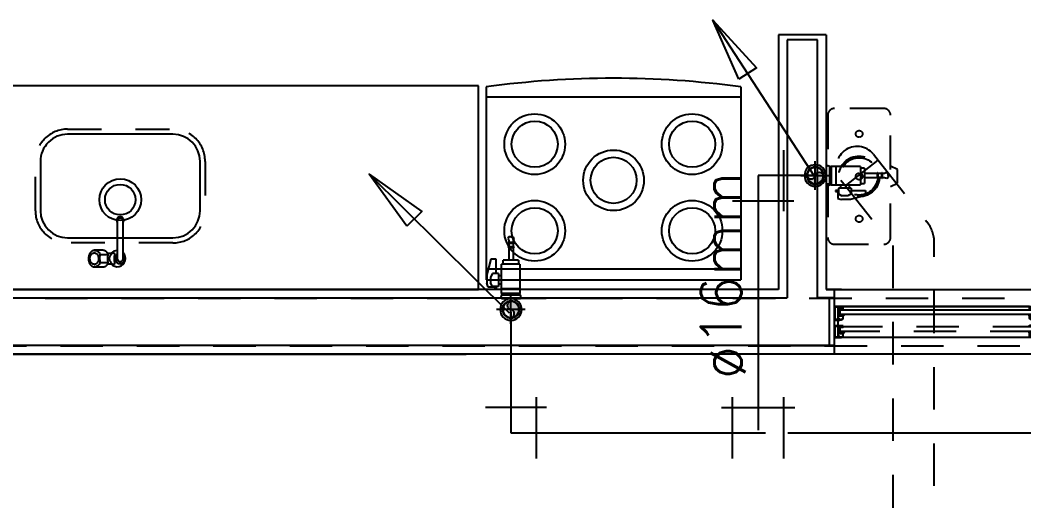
# Model space of a CAD drawing. Header units: millimetres. Extents: x 188.6 to 263.2, y 40.1 to 120.1.
# Drawn here: x 217.963 to 220.919, y 87.462 to 88.878 of the extents above; entities that cross this region are included whole.
import ezdxf

# ---------------------------------------------------------------- set-up
doc = ezdxf.new("R2010")
doc.units = ezdxf.units.MM
for name, pattern in [('_XREF_APTOS 603 E 604$0$HIDDEN2', [0.1875, 0.125, -0.0625]), ('_XREF_APTOS 603 E 604$0$XREF-TIPO$0$HIDDEN', [0.375, 0.25, -0.125]), ('CENTER2', [1.125, 0.75, -0.125, 0.125, -0.125]), ('HIDDEN2', [0.1875, 0.125, -0.0625])]:
    doc.linetypes.add(name, pattern=pattern)
for name, color, linetype in [('_XREF_APTOS 603 E 604$0$A-MC-ALVENARIA', 8, 'Continuous'), ('_XREF_APTOS 603 E 604$0$L-MC-LAYOUT MOLHADO', 8, 'Continuous'), ('_XREF_APTOS 603 E 604$0$R-MC-REBOCO', 8, 'Continuous'), ('_XREF_APTOS 603 E 604$0$XREF-TIPO$0$V-MC-VISTA1', 8, 'Continuous'), ('_XREF_APTOS 603 E 604$0$XREF-TIPO$0$V-MC-VISTA2', 8, 'Continuous'), ('ARQ', 8, 'Continuous'), ('ESTR-VIGAS', 11, 'HIDDEN2'), ('ESTRUTURA', 7, 'Continuous'), ('Exaustao Aquecedor', 212, 'Continuous'), ('EXAUSTÃO-AQUECEDOR', 244, 'HIDDEN2'), ('GAS-COL', 7, 'Continuous'), ('GAS-CONEXOES', 200, 'Continuous'), ('GAS-PONTO', 202, 'Continuous'), ('GAS-TEXTO', 7, 'Continuous'), ('GAS-TUBO-PISO', 6, 'CENTER2'), ('HID-P-AQ', 10, 'Continuous'), ('NORMO-AF', 2, 'Continuous')]:
    doc.layers.add(name, color=color, linetype=linetype)
doc.styles.add('60-75', font='romans.shx', dxfattribs={"height": 0.12})
doc.dimstyles.new('BOLAS75', dxfattribs={"dimtxt": 0.12, "dimasz": 0.075, "dimexe": 0.18, "dimexo": 0.06, "dimgap": 0.08, "dimtad": 0, "dimzin": 4, "dimdsep": 46, "dimtxsty": '60-75', "dimblk": 'ORIGIN', "dimcen": 0.09, "dimse1": 1, "dimse2": 1, "dimclrd": 244, "dimclrt": 7, "dimadec": 0, "dimazin": 0, "dimtfac": 1.8, "dimtix": 1, "dimtmove": 2, "dimatfit": 3, "dimldrblk": 'ORIGIN', "dimfxl": 0.18, "dimtvp": 2, "dimtolj": 1, "dimtzin": 4, "dimarcsym": 0})
doc.dimstyles.new('IND75', dxfattribs={"dimtxt": 0.15, "dimasz": 0.1875, "dimexe": 0.15, "dimexo": 0, "dimgap": 0.1, "dimtad": 1, "dimzin": 10, "dimdsep": 46, "dimtxsty": '60-75', "dimcen": 0, "dimclrd": 256, "dimclre": 1, "dimclrt": 256, "dimadec": 0, "dimazin": 0, "dimtfac": 1, "dimtix": 1, "dimtmove": 2, "dimatfit": 3, "dimfxl": 0.15, "dimtolj": 1, "dimtzin": 6, "dimarcsym": 0})

# ---------------------------------------------------------------- blocks, each defined once
blk = doc.blocks.new('COBERTURA_29-09-2016')
at = {"layer": 'ESTR-VIGAS'}
for points in [[(14.86, 1.68), (9.28, 1.68)], [(9.38, 1.54), (14.86, 1.54)]]:
    blk.add_lwpolyline(points, dxfattribs=at)
blk = doc.blocks.new('_XREF_APTOS 603 E 604$0$A$C2F7920B8')
at = {"layer": 'ARQ'}
for p, q in [((0, 0.5682), (0, 0)), ((0.75, 0.5682), (0.75, 0)), ((0, 0.539), (0.75, 0.539)), ((0, 0.0321), (0.75, 0.0321)), ((0, 0), (0.75, 0))]:
    blk.add_line(p, q, dxfattribs=at)
for centre, radius in [((0.1433, 0.3992), 0.0893), ((0.6067, 0.3992), 0.0893), ((0.1433, 0.3992), 0.0679), ((0.6067, 0.3992), 0.0679), ((0.3756, 0.2929), 0.0893), ((0.3756, 0.2929), 0.0679), ((0.1433, 0.1443), 0.0893), ((0.1433, 0.1443), 0.0679), ((0.6067, 0.1443), 0.0893), ((0.6067, 0.1443), 0.0679)]:
    blk.add_circle(centre, radius, dxfattribs=at)
blk.add_arc((0.375, -2.1881), 2.7816, 82.2521, 97.7479, dxfattribs=at)
blk = doc.blocks.new('_XREF_APTOS 603 E 604$0$CUBA_BL47_SUPERIOR')
for p, q in [((0.155, 0.1123), (-0.155, 0.1123)), ((-0.235, 0.0323), (-0.235, -0.1128)), ((0.235, -0.1128), (0.235, 0.0323)), ((-0.155, -0.1928), (0.155, -0.1928))]:
    blk.add_line(p, q)
at = {"color": 8, "linetype": '_XREF_APTOS 603 E 604$0$HIDDEN2', "ltscale": 0.5}
blk.add_lwpolyline([(-0.25, 0.0323, -0.414214), (-0.155, 0.1273), (0.155, 0.1273, -0.414214), (0.25, 0.0323), (0.25, -0.1128, -0.414214), (0.155, -0.2078), (-0.155, -0.2078, -0.414214), (-0.25, -0.1128)], format="xyb", close=True, dxfattribs=at)
at = {"color": 8}
blk.add_circle((0, 0), 0.0615, dxfattribs=at)
blk.add_circle((0, 0), 0.0449)
for centre, start, end in [((-0.155, 0.0323), 90, 180), ((0.155, 0.0323), 0, 90), ((-0.155, -0.1128), 180, 270), ((0.155, -0.1128), 270, 0)]:
    blk.add_arc(centre, 0.08, start, end)
blk = doc.blocks.new('_XREF_APTOS 603 E 604$0$DECA_1195CR40_SUPERIOR')
for p, q in [((-0.0086, 0.0002), (-0.0086, -0.1099)), ((0.0086, -0.1099), (0.0086, 0.0002)), ((0.0369, 0.016), (0.0246, 0.016)), ((0.0512, 0.0249), (0.051, 0.0249)), ((0.0513, 0.0249), (0.0512, 0.0249)), ((0.0751, 0.0249), (0.0513, 0.0249)), ((0.0766, 0.0174), (0.0761, 0.0174)), ((0.0246, -0.0151), (0.0369, -0.0151)), ((0.0513, -0.0241), (0.0751, -0.0241)), ((0.0761, -0.0166), (0.0766, -0.0166)), ((-0.0102, -0.1112), (-0.0102, -0.1129)), ((-0.0086, -0.1099), (-0.0086, -0.1112)), ((0.0086, -0.1112), (0.0086, -0.1099)), ((0.0102, -0.1129), (0.0102, -0.1112))]:
    blk.add_line(p, q)
at = {"color": 8}
for p, q in [((0.0594, 0.0116), (0.0356, 0.0116)), ((0.0356, -0.0108), (0.0594, -0.0108))]:
    blk.add_line(p, q, dxfattribs=at)
for points in [[(0.0086, 0.0002, 0), (0.0086, 0.0005, 0), (0.0086, 0.0009, 0), (0.0086, 0.0012, 0), (0.0086, 0.0014, 0), (0.0085, 0.0016, 0), (0.0085, 0.0017, 0), (0.0085, 0.0018, 0), (0.0085, 0.0019, 0), (0.0085, 0.0021, 0), (0.0084, 0.0022, 0), (0.0084, 0.0023, 0), (0.0084, 0.0024, 0), (0.0084, 0.0024, 0), (0.0083, 0.0025, 0), (0.0083, 0.0026, 0), (0.0082, 0.0029, 0), (0.0081, 0.0032, 0), (0.008, 0.0035, 0), (0.0079, 0.0038, 0), (0.0076, 0.0045, 0), (0.0073, 0.005, 0), (0.0069, 0.0056, 0), (0.0065, 0.0061, 0), (0.006, 0.0065, 0), (0.0055, 0.007, 0), (0.005, 0.0074, 0), (0.0045, 0.0077, 0), (0.004, 0.008, 0), (0.0034, 0.0083, 0), (0.0028, 0.0085, 0), (0.0022, 0.0087, 0), (0.0016, 0.0088, 0), (0.001, 0.0089, 0), (0.0003, 0.009, 0), (-0.0003, 0.009, 0), (-0.0009, 0.0089, 0), (-0.0016, 0.0088, 0), (-0.0022, 0.0087, 0), (-0.0028, 0.0085, 0), (-0.0034, 0.0083, 0), (-0.0039, 0.008, 0), (-0.0045, 0.0077, 0), (-0.005, 0.0074, 0), (-0.0055, 0.007, 0), (-0.006, 0.0066, 0), (-0.0064, 0.0061, 0), (-0.0068, 0.0056, 0), (-0.0072, 0.0051, 0), (-0.0076, 0.0045, 0), (-0.0076, 0.0043, 0), (-0.0077, 0.0042, 0), (-0.0078, 0.004, 0), (-0.0079, 0.0039, 0), (-0.0079, 0.0037, 0), (-0.008, 0.0035, 0), (-0.0081, 0.0032, 0), (-0.0082, 0.003, 0), (-0.0083, 0.0027, 0), (-0.0084, 0.0024, 0), (-0.0085, 0.002, 0), (-0.0085, 0.0016, 0), (-0.0086, 0.0011, 0), (-0.0086, 0.0007, 0), (-0.0086, 0.0002, 0)], [(0.0246, 0.016, 0), (0.0245, 0.016, 0), (0.0243, 0.016, 0), (0.0242, 0.016, 0), (0.0241, 0.016, 0), (0.024, 0.016, 0), (0.024, 0.016, 0), (0.024, 0.016, 0)], [(0.0352, 0.0117, 0), (0.0352, 0.0117, 0), (0.0353, 0.0117, 0), (0.0354, 0.0116, 0), (0.0356, 0.0116, 0)], [(0.0352, 0.0117, 0), (0.0354, 0.0111, 0), (0.0357, 0.0099, 0), (0.036, 0.0087, 0), (0.0362, 0.0075, 0), (0.0364, 0.0063, 0), (0.0366, 0.005, 0), (0.0367, 0.0037, 0), (0.0368, 0.0025, 0), (0.0368, 0.0012, 0), (0.0368, -0.0001, 0), (0.0368, -0.0013, 0), (0.0367, -0.0026, 0), (0.0366, -0.0039, 0), (0.0364, -0.0051, 0), (0.0363, -0.0064, 0), (0.036, -0.0076, 0), (0.0358, -0.0088, 0), (0.0354, -0.01, 0), (0.0352, -0.0109, 0)], [(0.051, 0.0249, 0), (0.0505, 0.0249, 0), (0.0496, 0.0248, 0), (0.0488, 0.0247, 0), (0.0479, 0.0245, 0), (0.047, 0.0243, 0), (0.0462, 0.024, 0), (0.0454, 0.0236, 0), (0.0445, 0.0232, 0), (0.0437, 0.0228, 0), (0.0429, 0.0223, 0), (0.0422, 0.0218, 0), (0.0414, 0.0212, 0), (0.0407, 0.0205, 0), (0.04, 0.0198, 0), (0.0393, 0.0191, 0), (0.0386, 0.0183, 0), (0.038, 0.0175, 0), (0.0374, 0.0167, 0), (0.0368, 0.0158, 0), (0.0363, 0.0149, 0), (0.0358, 0.0139, 0), (0.0354, 0.013, 0), (0.0353, 0.0128, 0)], [(0.0513, 0.0249, 0), (0.0513, 0.0249, 0)], [(0.0639, 0.0004, 0), (0.0641, 0.003, 0), (0.0645, 0.0056, 0), (0.0652, 0.008, 0), (0.0662, 0.0102, 0), (0.0675, 0.0122, 0), (0.0689, 0.014, 0), (0.0705, 0.0154, 0), (0.0723, 0.0164, 0), (0.0742, 0.0171, 0), (0.0761, 0.0174, 0), (0.0766, 0.0174, 0)], [(0.0766, -0.0166, 0), (0.0746, -0.0164, 0), (0.0727, -0.0158, 0), (0.0709, -0.0148, 0), (0.0693, -0.0135, 0), (0.0678, -0.0118, 0), (0.0665, -0.0099, 0), (0.0655, -0.0077, 0), (0.0647, -0.0053, 0), (0.0642, -0.0028, 0), (0.0639, -0.0002, 0), (0.0639, 0.0004, 0)], [(0.0751, -0.0241, 0), (0.0755, -0.0241, 0), (0.0764, -0.024, 0), (0.0773, -0.0239, 0), (0.0781, -0.0237, 0), (0.079, -0.0235, 0), (0.0799, -0.0233, 0), (0.0807, -0.0229, 0), (0.0815, -0.0226, 0), (0.0823, -0.0221, 0), (0.0831, -0.0217, 0), (0.0839, -0.0211, 0), (0.0847, -0.0206, 0), (0.0854, -0.02, 0), (0.0861, -0.0193, 0), (0.0868, -0.0186, 0), (0.0875, -0.0178, 0), (0.0881, -0.017, 0), (0.0888, -0.0162, 0), (0.0893, -0.0153, 0), (0.0899, -0.0144, 0), (0.0904, -0.0135, 0), (0.0909, -0.0125, 0), (0.0913, -0.0115, 0), (0.0917, -0.0105, 0), (0.0921, -0.0095, 0), (0.0924, -0.0084, 0), (0.0927, -0.0073, 0), (0.093, -0.0062, 0), (0.0932, -0.0051, 0), (0.0934, -0.004, 0), (0.0935, -0.0028, 0), (0.0936, -0.0017, 0), (0.0937, -0.0005, 0), (0.0937, 0.0006, 0), (0.0936, 0.0018, 0), (0.0936, 0.0029, 0), (0.0935, 0.0041, 0), (0.0933, 0.0052, 0), (0.0931, 0.0064, 0), (0.0929, 0.0075, 0), (0.0926, 0.0086, 0), (0.0923, 0.0096, 0), (0.092, 0.0107, 0), (0.0916, 0.0117, 0), (0.0912, 0.0128, 0), (0.0907, 0.0137, 0), (0.0902, 0.0147, 0), (0.0897, 0.0156, 0), (0.0891, 0.0165, 0), (0.0885, 0.0174, 0), (0.0879, 0.0182, 0), (0.0873, 0.019, 0), (0.0866, 0.0197, 0), (0.0859, 0.0204, 0), (0.0851, 0.0211, 0), (0.0844, 0.0217, 0), (0.0836, 0.0222, 0), (0.0828, 0.0227, 0), (0.082, 0.0232, 0), (0.0812, 0.0236, 0), (0.0803, 0.0239, 0), (0.0795, 0.0242, 0), (0.0786, 0.0245, 0), (0.0778, 0.0247, 0), (0.0769, 0.0248, 0), (0.076, 0.0249, 0), (0.0751, 0.0249, 0), (0.0751, 0.0249, 0)], [(0.0751, 0.0249, 0), (0.0751, 0.0249, 0)], [(0.0766, 0.0174, 0), (0.0785, 0.0172, 0), (0.0804, 0.0166, 0), (0.0822, 0.0157, 0), (0.0838, 0.0143, 0), (0.0853, 0.0127, 0), (0.0866, 0.0107, 0), (0.0877, 0.0085, 0), (0.0885, 0.0062, 0), (0.089, 0.0036, 0), (0.0892, 0.001, 0), (0.0891, -0.0016, 0), (0.0887, -0.0041, 0), (0.0881, -0.0066, 0), (0.0871, -0.0088, 0), (0.086, -0.0109, 0), (0.0846, -0.0127, 0), (0.083, -0.0142, 0), (0.0812, -0.0154, 0), (0.0794, -0.0161, 0), (0.0775, -0.0165, 0), (0.0766, -0.0166, 0)], [(0.024, -0.0152, 0), (0.024, -0.0152, 0), (0.024, -0.0151, 0), (0.0241, -0.0151, 0), (0.0243, -0.0151, 0), (0.0245, -0.0151, 0), (0.0246, -0.0151, 0)], [(0.0356, -0.0108, 0), (0.0354, -0.0108, 0), (0.0353, -0.0108, 0), (0.0352, -0.0108, 0), (0.0352, -0.0109, 0)], [(0.0353, -0.0119, 0), (0.0355, -0.0125, 0), (0.036, -0.0134, 0), (0.0365, -0.0144, 0), (0.037, -0.0153, 0), (0.0376, -0.0161, 0), (0.0382, -0.017, 0), (0.0389, -0.0178, 0), (0.0395, -0.0185, 0), (0.0402, -0.0193, 0), (0.041, -0.0199, 0), (0.0417, -0.0205, 0), (0.0425, -0.0211, 0), (0.0432, -0.0216, 0), (0.0441, -0.0221, 0), (0.0449, -0.0226, 0), (0.0457, -0.0229, 0), (0.0466, -0.0233, 0), (0.0474, -0.0235, 0), (0.0483, -0.0237, 0), (0.0491, -0.0239, 0), (0.05, -0.024, 0), (0.0509, -0.0241, 0), (0.0514, -0.0241, 0)], [(0.0514, -0.0241, 0), (0.0513, -0.0241, 0)], [(0.0751, -0.0241, 0), (0.0751, -0.0241, 0)], [(-0.0086, -0.1059, 0), (-0.0094, -0.1075, 0), (-0.0099, -0.1091, 0), (-0.0102, -0.1109, 0), (-0.0102, -0.1112, 0)], [(-0.0102, -0.1129, 0), (-0.01, -0.1147, 0), (-0.0096, -0.1164, 0), (-0.0088, -0.118, 0), (-0.0078, -0.1195, 0), (-0.0065, -0.1207, 0), (-0.0051, -0.1217, 0), (-0.0035, -0.1225, 0), (-0.0018, -0.1229, 0), (0, -0.1231, 0)], [(0, -0.1231, 0), (0.0018, -0.1229, 0), (0.0035, -0.1225, 0), (0.0051, -0.1217, 0), (0.0065, -0.1207, 0), (0.0078, -0.1195, 0), (0.0088, -0.118, 0), (0.0096, -0.1164, 0), (0.01, -0.1147, 0), (0.0102, -0.1129, 0)], [(0.0102, -0.1112, 0), (0.01, -0.1095, 0), (0.0096, -0.1078, 0), (0.0088, -0.1062, 0), (0.0086, -0.1059, 0)]]:
    blk.add_polyline3d(points)
for points in [[(0.0253, -0.0151, 0), (0.0249, -0.0153, 0), (0.0243, -0.0157, 0), (0.0235, -0.0161, 0), (0.0227, -0.0164, 0), (0.022, -0.0167, 0), (0.0213, -0.0168, 0), (0.0207, -0.0169, 0), (0.0201, -0.017, 0), (0.0196, -0.0169, 0), (0.0192, -0.0168, 0), (0.0186, -0.0166, 0), (0.0182, -0.0163, 0), (0.0179, -0.0159, 0), (0.0177, -0.0154, 0), (0.0175, -0.0149, 0), (0.0173, -0.0142, 0), (0.0173, -0.0135, 0), (0.0173, -0.0127, 0), (0.0173, -0.0118, 0), (0.0173, -0.0108, 0), (0.0174, -0.01, 0), (0.0174, -0.0091, 0), (0.0175, -0.0082, 0), (0.0175, -0.0072, 0), (0.0176, -0.0065, 0), (0.0176, -0.0056, 0), (0.0177, -0.0051, 0), (0.0177, -0.0044, 0), (0.0177, -0.0038, 0), (0.0177, -0.0034, 0), (0.0177, -0.003, 0), (0.0178, -0.0026, 0), (0.0178, -0.0022, 0), (0.0178, -0.0017, 0), (0.0178, -0.0012, 0), (0.0178, -0.0008, 0), (0.0178, -0.0004, 0), (0.0178, -0.0001, 0), (0.0178, 0.0004, 0), (0.0178, 0.0009, 0), (0.0178, 0.0014, 0), (0.0178, 0.0018, 0), (0.0178, 0.0022, 0), (0.0178, 0.0026, 0), (0.0178, 0.003, 0), (0.0178, 0.0034, 0), (0.0177, 0.004, 0), (0.0177, 0.0047, 0), (0.0177, 0.0053, 0), (0.0177, 0.0058, 0), (0.0176, 0.0067, 0), (0.0176, 0.0074, 0), (0.0175, 0.0087, 0), (0.0174, 0.0099, 0), (0.0174, 0.0109, 0), (0.0173, 0.0119, 0), (0.0173, 0.0129, 0), (0.0173, 0.0138, 0), (0.0173, 0.0146, 0), (0.0174, 0.0154, 0), (0.0176, 0.0161, 0), (0.0178, 0.0166, 0), (0.0181, 0.017, 0), (0.0184, 0.0173, 0), (0.0187, 0.0175, 0), (0.0192, 0.0177, 0), (0.0197, 0.0178, 0), (0.0203, 0.0178, 0), (0.0211, 0.0177, 0), (0.0219, 0.0176, 0), (0.0226, 0.0173, 0), (0.0234, 0.017, 0), (0.0242, 0.0166, 0), (0.025, 0.0162, 0), (0.0253, 0.016, 0)], [(0.0246, 0.016, 0), (0.0244, 0.016, 0), (0.0244, 0.0159, 0), (0.0243, 0.0158, 0), (0.0243, 0.0156, 0), (0.0244, 0.0154, 0), (0.0245, 0.0152, 0), (0.0248, 0.0148, 0), (0.0251, 0.0144, 0), (0.0254, 0.014, 0), (0.0258, 0.0135, 0), (0.0267, 0.0124, 0), (0.0272, 0.0118, 0), (0.0277, 0.0112, 0), (0.0282, 0.0103, 0), (0.0288, 0.0094, 0), (0.0294, 0.0083, 0), (0.0297, 0.0077, 0), (0.03, 0.0071, 0), (0.0303, 0.0064, 0), (0.0305, 0.0056, 0), (0.0307, 0.0052, 0), (0.0308, 0.0048, 0), (0.0309, 0.0044, 0), (0.031, 0.0039, 0), (0.0311, 0.0034, 0), (0.0312, 0.0029, 0), (0.0313, 0.0024, 0), (0.0313, 0.0019, 0), (0.0314, 0.0014, 0), (0.0314, 0.0009, 0), (0.0314, 0.0006, 0), (0.0314, 0.0004, 0), (0.0314, 0.0001, 0), (0.0314, -0.0002, 0), (0.0314, -0.0005, 0), (0.0314, -0.0007, 0), (0.0313, -0.001, 0), (0.0313, -0.0013, 0), (0.0313, -0.0017, 0), (0.0312, -0.0021, 0), (0.0311, -0.0025, 0), (0.0311, -0.0029, 0), (0.031, -0.0033, 0), (0.0309, -0.0036, 0), (0.0308, -0.0041, 0), (0.0306, -0.0045, 0), (0.0303, -0.0053, 0), (0.03, -0.0061, 0), (0.0297, -0.0068, 0), (0.0292, -0.0078, 0), (0.0288, -0.0086, 0), (0.0283, -0.0094, 0), (0.0278, -0.0101, 0), (0.0269, -0.0113, 0), (0.0261, -0.0124, 0), (0.0253, -0.0133, 0), (0.025, -0.0137, 0), (0.0247, -0.014, 0), (0.0245, -0.0144, 0), (0.0243, -0.0147, 0), (0.0243, -0.0149, 0), (0.0243, -0.015, 0), (0.0243, -0.0151, 0), (0.0245, -0.0151, 0), (0.0246, -0.0151, 0)], [(0.0594, 0.0129, 0), (0.0593, 0.0127, 0), (0.0593, 0.0125, 0), (0.0593, 0.0122, 0), (0.0593, 0.0119, 0), (0.0593, 0.0117, 0), (0.0594, 0.0116, 0)], [(0.0594, 0.0129, 0), (0.0607, 0.0155, 0), (0.0623, 0.0179, 0), (0.064, 0.0199, 0), (0.066, 0.0216, 0), (0.0681, 0.023, 0), (0.0703, 0.0241, 0), (0.0725, 0.0247, 0), (0.0749, 0.0249, 0), (0.0751, 0.0249, 0)], [(0.0594, -0.0108, 0), (0.0602, -0.0075, 0), (0.0607, -0.0041, 0), (0.061, -0.0006, 0), (0.0609, 0.0028, 0), (0.0605, 0.0062, 0), (0.0599, 0.0096, 0), (0.0594, 0.0116, 0)], [(0.0594, -0.0108, 0), (0.0593, -0.011, 0), (0.0593, -0.0113, 0), (0.0593, -0.0115, 0), (0.0593, -0.0118, 0), (0.0594, -0.012, 0), (0.0594, -0.0121, 0)], [(0.0751, -0.0241, 0), (0.0727, -0.0239, 0), (0.0705, -0.0233, 0), (0.0682, -0.0223, 0), (0.0662, -0.0209, 0), (0.0642, -0.0192, 0), (0.0624, -0.0172, 0), (0.0609, -0.0149, 0), (0.0595, -0.0123, 0), (0.0594, -0.0121, 0)], [(0.0086, -0.1112, 0), (0.0086, -0.1119, 0), (0.0085, -0.1126, 0), (0.0084, -0.1133, 0), (0.0082, -0.1139, 0), (0.008, -0.1145, 0), (0.0077, -0.1152, 0), (0.0074, -0.1157, 0), (0.007, -0.1163, 0), (0.0066, -0.1168, 0), (0.0061, -0.1173, 0), (0.0056, -0.1178, 0), (0.0051, -0.1182, 0), (0.0045, -0.1186, 0), (0.0039, -0.1189, 0), (0.0033, -0.1192, 0), (0.0027, -0.1194, 0), (0.002, -0.1196, 0), (0.0014, -0.1197, 0), (0.0007, -0.1198, 0), (0, -0.1198, 0), (-0.0007, -0.1198, 0), (-0.0013, -0.1197, 0), (-0.002, -0.1196, 0), (-0.0027, -0.1194, 0), (-0.0033, -0.1192, 0), (-0.0039, -0.1189, 0), (-0.0045, -0.1186, 0), (-0.0051, -0.1182, 0), (-0.0056, -0.1178, 0), (-0.0061, -0.1173, 0), (-0.0066, -0.1168, 0), (-0.007, -0.1163, 0), (-0.0073, -0.1157, 0), (-0.0077, -0.1152, 0), (-0.008, -0.1145, 0), (-0.0082, -0.1139, 0), (-0.0084, -0.1133, 0), (-0.0085, -0.1126, 0), (-0.0086, -0.1119, 0), (-0.0086, -0.1112, 0)]]:
    blk.add_polyline3d(points, dxfattribs=at)
for centre, radius, start, end in [((0.0083, 0.0004), 0.0239, 40.6224, 224.7251), ((0, 0.0004), 0.0155, 303.7054, 236.2946), ((0, 0.0004), 0.00862, 180, 180.586), ((0, 0.0004), 0.00862, 180.586, 182.5957), ((0, 0.0004), 0.00862, 357.1497, 359.5628), ((0, 0.0004), 0.00862, 359.5628, 0), ((0.0366, 0.0122), 0.0015, 156.1757, 196.6323), ((0.0083, 0.0004), 0.0239, 270.7235, 319.3776), ((0.0366, -0.0113), 0.0015, 163.3677, 203.8243)]:
    blk.add_arc(centre, radius, start, end)
for start, end in [(0, 233.4897), (306.5103, 0)]:
    blk.add_arc((0, 0.0004), 0.0145, start, end, dxfattribs=at)
blk = doc.blocks.new('_XREF_APTOS 603 E 604$0$XREF-TIPO$0$Z$W@#1289')
at = {"layer": 'ARQ'}
h = blk.add_hatch(dxfattribs=at)
h.set_pattern_fill('ANSI31', color=252, scale=0.0003, style=0)
h.set_pattern_definition([(45, (135.6619814, -159.2381184), (-0.000673519209, 0.000673519209), [])])
h.paths.add_polyline_path([(-0.0352, 0.0907), (-0.0242, 0.0907), (-0.0242, 0.0824), (-0.0334, 0.0824), (-0.0352, 0.0824)])
h = blk.add_hatch(dxfattribs=at)
h.set_pattern_fill('ANSI31', color=252, scale=0.0003, style=0)
h.set_pattern_definition([(45, (136.2213063, -159.2343157), (-0.000673519209, 0.000673519209), [])])
h.paths.add_polyline_path([(0.5352, 0.0824), (0.5352, 0.0907), (0.5242, 0.0907), (0.5242, 0.0824)])
h = blk.add_hatch(dxfattribs=at)
h.set_pattern_fill('ANSI31', color=252, scale=0.0003, style=0)
h.set_pattern_definition([(45, (135.6619836, -159.302569), (-0.000673519209, 0.000673519209), [])])
h.paths.add_polyline_path([(-0.0352, 0.0324), (-0.0352, 0.0357), (-0.0242, 0.0357), (-0.0242, 0.0324), (-0.0255, 0.0324)])
h = blk.add_hatch(dxfattribs=at)
h.set_pattern_fill('ANSI31', color=252, scale=0.0003, style=0)
h.set_pattern_definition([(45, (136.2213034, -159.3044761), (-0.000673519209, 0.000673519209), [])])
h.paths.add_polyline_path([(0.5242, 0.0305), (0.5242, 0.0338), (0.5352, 0.0338), (0.5352, 0.0305), (0.5338, 0.0305)])
at = {"layer": 'ARQ', "color": 8}
for p, q in [((-0.05, 0), (-0.05, 0.0919)), ((-0.0242, 0.0919), (0.5242, 0.0919)), ((-0.0392, 0.0369), (-0.0392, 0.0519)), ((0.5392, 0.035), (0.5392, 0.0519)), ((0.55, 0.035), (0.55, 0.0519)), ((-0.0392, 0), (0.5356, 0))]:
    blk.add_line(p, q, dxfattribs=at)
at = {"layer": 'ARQ'}
blk.add_line((-0.0392, 0), (-0.0392, 0.0353), dxfattribs=at)
for points in [[(-0.0242, 0.0919), (-0.05, 0.0919), (-0.05, 0.0519), (-0.0356, 0.0519, 0.446841), (-0.0352, 0.0523), (-0.0352, 0.0526, 0.480957), (-0.0357, 0.0531), (-0.0362, 0.0531), (-0.0362, 0.0547, 0.329606), (-0.0365, 0.0551), (-0.0367, 0.0552), (-0.0371, 0.0552), (-0.0373, 0.0549), (-0.0373, 0.0535, -0.409991), (-0.0377, 0.0531), (-0.0388, 0.0531, -0.414214), (-0.0392, 0.0535), (-0.0392, 0.0903, -0.414214), (-0.0388, 0.0907), (-0.0377, 0.0907, -0.414214), (-0.0373, 0.0903), (-0.0373, 0.0833, 0.414214), (-0.0369, 0.0829), (-0.0366, 0.0829, 0.414214), (-0.0362, 0.0833), (-0.0362, 0.0903, -0.414214), (-0.0358, 0.0907), (-0.0242, 0.0907), (-0.0242, 0.0919)], [(0.5242, 0.0919), (0.55, 0.0919), (0.55, 0.0519), (0.5356, 0.0519, -0.446841), (0.5352, 0.0523), (0.5352, 0.0526, -0.480957), (0.5357, 0.0531), (0.5362, 0.0531), (0.5362, 0.0547, -0.329606), (0.5365, 0.0551), (0.5367, 0.0552), (0.5371, 0.0552), (0.5373, 0.0549), (0.5373, 0.0535, 0.409991), (0.5377, 0.0531), (0.5388, 0.0531, 0.414214), (0.5392, 0.0535), (0.5392, 0.0903, 0.414214), (0.5388, 0.0907), (0.5377, 0.0907, 0.414214), (0.5373, 0.0903), (0.5373, 0.0833, -0.414214), (0.5369, 0.0829), (0.5366, 0.0829, -0.414214), (0.5362, 0.0833), (0.5362, 0.0903, 0.414214), (0.5358, 0.0907), (0.5242, 0.0907), (0.5242, 0.0919)], [(-0.0242, 0.0369), (-0.05, 0.0369), (-0.05, 0), (-0.0356, 0, 0.446841), (-0.0352, 0.0004), (-0.0352, 0.0007, 0.480957), (-0.0357, 0.0012), (-0.0362, 0.0012), (-0.0362, 0.0028, 0.329606), (-0.0365, 0.0032), (-0.0367, 0.0033), (-0.0371, 0.0033), (-0.0373, 0.003), (-0.0373, 0.0016, -0.409991), (-0.0377, 0.0012), (-0.0388, 0.0012, -0.414214), (-0.0392, 0.0016), (-0.0392, 0.0353, -0.414214), (-0.0388, 0.0357), (-0.0377, 0.0357, -0.414214), (-0.0373, 0.0353), (-0.0373, 0.0333, 0.414214), (-0.0369, 0.0329), (-0.0366, 0.0329, 0.414214), (-0.0362, 0.0333), (-0.0362, 0.0353, -0.414214), (-0.0358, 0.0357), (-0.0242, 0.0357), (-0.0242, 0.0369)], [(0.5242, 0.035), (0.55, 0.035), (0.55, 0), (0.5356, 0, -0.446841), (0.5352, 0.0004), (0.5352, 0.0007, -0.480957), (0.5357, 0.0012), (0.5362, 0.0012), (0.5362, 0.0028, -0.329606), (0.5365, 0.0032), (0.5367, 0.0033), (0.5371, 0.0033), (0.5373, 0.003), (0.5373, 0.0016, 0.409991), (0.5377, 0.0012), (0.5388, 0.0012, 0.414214), (0.5392, 0.0016), (0.5392, 0.0334, 0.414214), (0.5388, 0.0338), (0.5377, 0.0338, 0.414214), (0.5373, 0.0334), (0.5373, 0.0314, -0.414214), (0.5369, 0.031), (0.5366, 0.031, -0.414214), (0.5362, 0.0314), (0.5362, 0.0334, 0.414214), (0.5358, 0.0338), (0.5242, 0.0338), (0.5242, 0.035)]]:
    blk.add_lwpolyline(points, format="xyb", dxfattribs=at)
for points in [[(-0.0489, 0.0907), (-0.0403, 0.0907), (-0.0403, 0.0532), (-0.0489, 0.0532), (-0.0489, 0.0907)], [(-0.0486, 0.0904), (-0.0406, 0.0904), (-0.0406, 0.0535), (-0.0486, 0.0535)], [(-0.0242, 0.0907), (-0.0352, 0.0907), (-0.0352, 0.0824), (-0.0242, 0.0824)], [(0.5242, 0.0907), (0.5352, 0.0907), (0.5352, 0.0824), (0.5242, 0.0824)], [(0.5489, 0.0907), (0.5403, 0.0907), (0.5403, 0.0532), (0.5489, 0.0532), (0.5489, 0.0907)], [(0.5486, 0.0904), (0.5406, 0.0904), (0.5406, 0.0535), (0.5486, 0.0535)], [(-0.0334, 0.0684), (0.5338, 0.0684), (0.5338, 0.0824), (-0.0334, 0.0824)], [(-0.0489, 0.0357), (-0.0403, 0.0357), (-0.0403, 0.0013), (-0.0489, 0.0013), (-0.0489, 0.0357)], [(-0.0486, 0.0354), (-0.0406, 0.0354), (-0.0406, 0.0016), (-0.0486, 0.0016)], [(-0.0242, 0.0357), (-0.0352, 0.0357), (-0.0352, 0.0324), (-0.0242, 0.0324)], [(0.5242, 0.0338), (0.5352, 0.0338), (0.5352, 0.0305), (0.5242, 0.0305)], [(0.5489, 0.0338), (0.5403, 0.0338), (0.5403, 0.0013), (0.5489, 0.0013), (0.5489, 0.0338)], [(0.5486, 0.0335), (0.5406, 0.0335), (0.5406, 0.0016), (0.5486, 0.0016)]]:
    blk.add_lwpolyline(points, close=True, dxfattribs=at)
for points in [[(-0.0242, 0.0581), (-0.0242, 0.0654), (-0.0243, 0.0656), (-0.0246, 0.0658), (-0.0248, 0.0658), (-0.0251, 0.0656), (-0.0252, 0.0654), (-0.0252, 0.0648), (-0.0352, 0.0648), (-0.0359, 0.065), (-0.0362, 0.0658), (-0.0362, 0.0818), (-0.0365, 0.0825), (-0.0376, 0.0829), (-0.0378, 0.0834), (-0.0375, 0.0835), (-0.0374, 0.0838), (-0.0376, 0.0892), (-0.038, 0.0894), (-0.0383, 0.0894), (-0.0387, 0.0892), (-0.0388, 0.0839), (-0.0388, 0.0834), (-0.0383, 0.0822), (-0.0372, 0.0818), (-0.0372, 0.0658), (-0.0366, 0.0643), (-0.0352, 0.0638), (-0.0256, 0.0638), (-0.0253, 0.0636), (-0.0252, 0.0634), (-0.0252, 0.0581), (-0.0259, 0.0558), (-0.0276, 0.0544), (-0.0307, 0.0534), (-0.0338, 0.0529), (-0.0341, 0.053), (-0.0342, 0.0533), (-0.0342, 0.0539), (-0.0345, 0.0548), (-0.0352, 0.0556), (-0.0361, 0.0561), (-0.0364, 0.0562), (-0.0366, 0.0563), (-0.0384, 0.0563), (-0.0387, 0.0561), (-0.0388, 0.0557), (-0.0386, 0.0554), (-0.0378, 0.055), (-0.0376, 0.055), (-0.0374, 0.055), (-0.037, 0.0553), (-0.0366, 0.0553), (-0.0358, 0.0548), (-0.0356, 0.0545), (-0.0356, 0.0542), (-0.0362, 0.0539), (-0.0362, 0.0536), (-0.0361, 0.0534), (-0.0358, 0.0533), (-0.0352, 0.0533), (-0.0352, 0.0523), (-0.0351, 0.052), (-0.0348, 0.0519), (-0.0309, 0.0523), (-0.0272, 0.0535), (-0.025, 0.0553), (-0.0242, 0.0581)], [(0.5242, 0.0581), (0.5242, 0.0654), (0.5243, 0.0656), (0.5246, 0.0658), (0.5248, 0.0658), (0.5251, 0.0656), (0.5252, 0.0654), (0.5252, 0.0648), (0.5352, 0.0648), (0.5359, 0.065), (0.5362, 0.0658), (0.5362, 0.0818), (0.5365, 0.0825), (0.5376, 0.0829), (0.5378, 0.0834), (0.5375, 0.0835), (0.5374, 0.0838), (0.5376, 0.0892), (0.538, 0.0894), (0.5383, 0.0894), (0.5387, 0.0892), (0.5388, 0.0839), (0.5388, 0.0834), (0.5383, 0.0822), (0.5372, 0.0818), (0.5372, 0.0658), (0.5366, 0.0643), (0.5352, 0.0638), (0.5256, 0.0638), (0.5253, 0.0636), (0.5252, 0.0634), (0.5252, 0.0581), (0.5259, 0.0558), (0.5276, 0.0544), (0.5307, 0.0534), (0.5338, 0.0529), (0.5341, 0.053), (0.5342, 0.0533), (0.5342, 0.0539), (0.5345, 0.0548), (0.5352, 0.0556), (0.5361, 0.0561), (0.5364, 0.0562), (0.5366, 0.0563), (0.5384, 0.0563), (0.5387, 0.0561), (0.5388, 0.0557), (0.5386, 0.0554), (0.5378, 0.055), (0.5376, 0.055), (0.5374, 0.055), (0.537, 0.0553), (0.5366, 0.0553), (0.5358, 0.0548), (0.5356, 0.0545), (0.5356, 0.0542), (0.5362, 0.0539), (0.5362, 0.0536), (0.5361, 0.0534), (0.5358, 0.0533), (0.5352, 0.0533), (0.5352, 0.0523), (0.5351, 0.052), (0.5348, 0.0519), (0.5309, 0.0523), (0.5272, 0.0535), (0.525, 0.0553), (0.5242, 0.0581)], [(-0.0316, 0.0673), (-0.031, 0.0675), (-0.0303, 0.0676), (-0.0301, 0.0677), (-0.03, 0.068), (-0.0302, 0.0683), (-0.0311, 0.0683), (-0.0321, 0.068), (-0.033, 0.0674), (-0.0331, 0.0672), (-0.0331, 0.067), (-0.0328, 0.0664), (-0.0321, 0.0662), (-0.0291, 0.0662), (-0.0289, 0.0661), (-0.0289, 0.066), (-0.0289, 0.0659), (-0.0288, 0.0658), (-0.0287, 0.0657), (-0.0259, 0.0657), (-0.0257, 0.0658), (-0.0257, 0.0659), (-0.0257, 0.066), (-0.0256, 0.0661), (-0.0255, 0.0662), (-0.0244, 0.0662), (-0.0242, 0.0662), (-0.0242, 0.066), (-0.0242, 0.0646), (-0.0241, 0.0643), (-0.0238, 0.0642), (-0.0236, 0.0643), (-0.0234, 0.0645), (-0.0229, 0.0664), (-0.0223, 0.0672), (-0.0211, 0.0676), (-0.021, 0.0678), (-0.021, 0.0682), (-0.0212, 0.0683), (-0.0224, 0.0683), (-0.0231, 0.0681), (-0.0237, 0.0674), (-0.0237, 0.0674), (-0.0239, 0.0673), (-0.0252, 0.0673), (-0.0245, 0.0675), (-0.0239, 0.0676), (-0.0236, 0.0677), (-0.0235, 0.068), (-0.0235, 0.0682), (-0.0236, 0.0683), (-0.0247, 0.0683), (-0.0257, 0.0679), (-0.0265, 0.0674), (-0.0266, 0.0673), (-0.0268, 0.0673), (-0.0286, 0.0673), (-0.0279, 0.0675), (-0.0272, 0.0676), (-0.0269, 0.0677), (-0.0268, 0.068), (-0.0269, 0.0683), (-0.0281, 0.0683), (-0.0291, 0.068), (-0.0299, 0.0674), (-0.03, 0.0673), (-0.0302, 0.0673), (-0.0316, 0.0673)], [(0.5316, 0.0673), (0.531, 0.0675), (0.5303, 0.0676), (0.5301, 0.0677), (0.53, 0.068), (0.5302, 0.0683), (0.5311, 0.0683), (0.5321, 0.068), (0.533, 0.0674), (0.5331, 0.0672), (0.5331, 0.067), (0.5328, 0.0664), (0.5321, 0.0662), (0.5291, 0.0662), (0.5289, 0.0661), (0.5289, 0.066), (0.5289, 0.0659), (0.5288, 0.0658), (0.5287, 0.0657), (0.5259, 0.0657), (0.5257, 0.0658), (0.5257, 0.0659), (0.5257, 0.066), (0.5256, 0.0661), (0.5255, 0.0662), (0.5244, 0.0662), (0.5242, 0.0662), (0.5242, 0.066), (0.5242, 0.0646), (0.5241, 0.0643), (0.5238, 0.0642), (0.5236, 0.0643), (0.5234, 0.0645), (0.5229, 0.0664), (0.5223, 0.0672), (0.5211, 0.0676), (0.521, 0.0678), (0.521, 0.0682), (0.5212, 0.0683), (0.5224, 0.0683), (0.5231, 0.0681), (0.5237, 0.0674), (0.5237, 0.0674), (0.5239, 0.0673), (0.5252, 0.0673), (0.5245, 0.0675), (0.5239, 0.0676), (0.5236, 0.0677), (0.5235, 0.068), (0.5235, 0.0682), (0.5236, 0.0683), (0.5247, 0.0683), (0.5257, 0.0679), (0.5265, 0.0674), (0.5266, 0.0673), (0.5268, 0.0673), (0.5286, 0.0673), (0.5279, 0.0675), (0.5272, 0.0676), (0.5269, 0.0677), (0.5268, 0.068), (0.5269, 0.0683), (0.5281, 0.0683), (0.5291, 0.068), (0.5299, 0.0674), (0.53, 0.0673), (0.5302, 0.0673), (0.5316, 0.0673)], [(-0.0242, 0.0062), (-0.0242, 0.0154), (-0.0243, 0.0156), (-0.0246, 0.0158), (-0.0248, 0.0158), (-0.0251, 0.0156), (-0.0252, 0.0154), (-0.0252, 0.0148), (-0.0352, 0.0148), (-0.0359, 0.015), (-0.0362, 0.0158), (-0.0362, 0.0318), (-0.0365, 0.0325), (-0.0376, 0.0329), (-0.0378, 0.0334), (-0.0375, 0.0335), (-0.0374, 0.0338), (-0.0376, 0.0342), (-0.038, 0.0344), (-0.0383, 0.0344), (-0.0387, 0.0342), (-0.0388, 0.0339), (-0.0388, 0.0334), (-0.0383, 0.0322), (-0.0372, 0.0318), (-0.0372, 0.0158), (-0.0366, 0.0143), (-0.0352, 0.0138), (-0.0256, 0.0138), (-0.0253, 0.0136), (-0.0252, 0.0134), (-0.0252, 0.0062), (-0.0259, 0.0039), (-0.0276, 0.0025), (-0.0307, 0.0015), (-0.0338, 0.001), (-0.034, 0.0011), (-0.0342, 0.0014), (-0.0342, 0.002), (-0.0345, 0.0029), (-0.0352, 0.0037), (-0.0361, 0.0042), (-0.0364, 0.0043), (-0.0366, 0.0044), (-0.0384, 0.0044), (-0.0387, 0.0042), (-0.0388, 0.0038), (-0.0386, 0.0035), (-0.0378, 0.0031), (-0.0376, 0.0031), (-0.0374, 0.0031), (-0.037, 0.0034), (-0.0366, 0.0034), (-0.0358, 0.0029), (-0.0356, 0.0026), (-0.0356, 0.0023), (-0.0362, 0.002), (-0.0362, 0.0017), (-0.0361, 0.0015), (-0.0358, 0.0013), (-0.0352, 0.0013), (-0.0352, 0.0004), (-0.0351, 0.0001), (-0.0348, 0), (-0.0309, 0.0004), (-0.0272, 0.0016), (-0.025, 0.0034), (-0.0242, 0.0062)], [(0.5242, 0.0062), (0.5242, 0.0135), (0.5243, 0.0137), (0.5246, 0.0139), (0.5248, 0.0139), (0.5251, 0.0137), (0.5252, 0.0135), (0.5252, 0.0129), (0.5352, 0.0129), (0.5359, 0.0131), (0.5362, 0.0139), (0.5362, 0.0299), (0.5365, 0.0306), (0.5376, 0.031), (0.5378, 0.0315), (0.5375, 0.0316), (0.5374, 0.0319), (0.5376, 0.0323), (0.538, 0.0325), (0.5383, 0.0325), (0.5387, 0.0323), (0.5388, 0.032), (0.5388, 0.0315), (0.5383, 0.0303), (0.5372, 0.0299), (0.5372, 0.0139), (0.5366, 0.0124), (0.5352, 0.0119), (0.5256, 0.0119), (0.5253, 0.0117), (0.5252, 0.0115), (0.5252, 0.0062), (0.5259, 0.0039), (0.5276, 0.0025), (0.5307, 0.0015), (0.5338, 0.001), (0.5341, 0.0011), (0.5342, 0.0014), (0.5342, 0.002), (0.5345, 0.0029), (0.5352, 0.0037), (0.5361, 0.0042), (0.5364, 0.0043), (0.5366, 0.0044), (0.5384, 0.0044), (0.5387, 0.0042), (0.5388, 0.0038), (0.5386, 0.0035), (0.5378, 0.0031), (0.5376, 0.0031), (0.5374, 0.0031), (0.537, 0.0034), (0.5366, 0.0034), (0.5358, 0.0029), (0.5356, 0.0026), (0.5356, 0.0023), (0.5362, 0.002), (0.5362, 0.0017), (0.5361, 0.0015), (0.5358, 0.0013), (0.5352, 0.0013), (0.5352, 0.0004), (0.5351, 0.0001), (0.5348, 0), (0.5309, 0.0004), (0.5272, 0.0016), (0.525, 0.0034), (0.5242, 0.0062)], [(-0.0316, 0.0173), (-0.031, 0.0175), (-0.0303, 0.0176), (-0.0301, 0.0177), (-0.03, 0.018), (-0.0302, 0.0183), (-0.0311, 0.0183), (-0.0321, 0.018), (-0.033, 0.0174), (-0.0331, 0.0172), (-0.0331, 0.017), (-0.0328, 0.0164), (-0.0321, 0.0162), (-0.029, 0.0162), (-0.0289, 0.0161), (-0.0288, 0.016), (-0.0288, 0.0159), (-0.0288, 0.0158), (-0.0286, 0.0157), (-0.0258, 0.0157), (-0.0257, 0.0158), (-0.0256, 0.0159), (-0.0256, 0.016), (-0.0256, 0.0161), (-0.0254, 0.0162), (-0.0244, 0.0162), (-0.0242, 0.0162), (-0.0242, 0.016), (-0.0242, 0.0146), (-0.0241, 0.0143), (-0.0238, 0.0142), (-0.0236, 0.0143), (-0.0234, 0.0145), (-0.0229, 0.0164), (-0.0223, 0.0172), (-0.0211, 0.0176), (-0.021, 0.0178), (-0.021, 0.0182), (-0.0212, 0.0183), (-0.0224, 0.0183), (-0.0231, 0.0181), (-0.0237, 0.0174), (-0.0237, 0.0174), (-0.0239, 0.0173), (-0.0252, 0.0173), (-0.0245, 0.0175), (-0.0239, 0.0176), (-0.0236, 0.0177), (-0.0235, 0.018), (-0.0235, 0.0182), (-0.0236, 0.0183), (-0.0247, 0.0183), (-0.0257, 0.0179), (-0.0265, 0.0174), (-0.0266, 0.0173), (-0.0268, 0.0173), (-0.0286, 0.0173), (-0.0279, 0.0175), (-0.0272, 0.0176), (-0.0269, 0.0177), (-0.0268, 0.018), (-0.0269, 0.0183), (-0.0281, 0.0183), (-0.0291, 0.018), (-0.0299, 0.0174), (-0.03, 0.0173), (-0.0302, 0.0173), (-0.0316, 0.0173)], [(0.5316, 0.0154), (0.531, 0.0156), (0.5303, 0.0157), (0.5301, 0.0158), (0.53, 0.0161), (0.5302, 0.0164), (0.5311, 0.0164), (0.5321, 0.0161), (0.533, 0.0155), (0.5331, 0.0153), (0.5331, 0.0151), (0.5328, 0.0145), (0.5321, 0.0143), (0.529, 0.0143), (0.5289, 0.0142), (0.5288, 0.0141), (0.5288, 0.014), (0.5288, 0.0139), (0.5286, 0.0138), (0.5258, 0.0138), (0.5257, 0.0139), (0.5256, 0.014), (0.5256, 0.0141), (0.5256, 0.0142), (0.5254, 0.0143), (0.5244, 0.0143), (0.5242, 0.0142), (0.5242, 0.0141), (0.5242, 0.0127), (0.5241, 0.0124), (0.5238, 0.0123), (0.5236, 0.0124), (0.5234, 0.0126), (0.5229, 0.0145), (0.5223, 0.0153), (0.5211, 0.0157), (0.521, 0.0159), (0.521, 0.0162), (0.5212, 0.0164), (0.5224, 0.0164), (0.5231, 0.0161), (0.5237, 0.0155), (0.5237, 0.0155), (0.5239, 0.0154), (0.5252, 0.0154), (0.5245, 0.0156), (0.5239, 0.0157), (0.5236, 0.0158), (0.5235, 0.0161), (0.5235, 0.0163), (0.5236, 0.0164), (0.5247, 0.0164), (0.5257, 0.016), (0.5265, 0.0155), (0.5266, 0.0154), (0.5268, 0.0154), (0.5286, 0.0154), (0.5279, 0.0156), (0.5272, 0.0157), (0.5269, 0.0158), (0.5268, 0.0161), (0.5269, 0.0164), (0.5281, 0.0164), (0.5291, 0.0161), (0.5299, 0.0155), (0.53, 0.0154), (0.5302, 0.0154), (0.5316, 0.0154)]]:
    blk.add_lwpolyline(points, dxfattribs=at)
at = {"layer": 'ARQ', "linetype": '_XREF_APTOS 603 E 604$0$XREF-TIPO$0$HIDDEN', "ltscale": 0.5}
blk.add_lwpolyline([(-0.0334, 0.0184), (0.5338, 0.0184), (0.5338, 0.0324), (-0.0334, 0.0324)], close=True, dxfattribs=at)
blk = doc.blocks.new('A$C0BE265FA')
at = {"layer": '_XREF_APTOS 603 E 604$0$A-MC-ALVENARIA'}
for p, q in [((8.9, 0.9251), (8.9, 0.1651)), ((8.99, 0.9251), (8.9, 0.9251)), ((8.99, 0.1652), (8.99, 0.9251)), ((5.18, 0.1651), (8.9, 0.1651)), ((8.815, 0.1651), (8.9, 0.1651)), ((9.04, 0.1652), (8.99, 0.1652)), ((9.025, 0.0251), (9.025, 0.1651)), ((9.04, 0.0251), (5.18, 0.0251)), ((8.815, 0.0251), (9.04, 0.0251)), ((5.165, 0), (7.955, 0))]:
    blk.add_line(p, q, dxfattribs=at)
at = {"layer": '_XREF_APTOS 603 E 604$0$L-MC-LAYOUT MOLHADO'}
blk.add_lwpolyline([(7.9911, 0.79), (5.1911, 0.79), (5.1911, 0.19), (7.9911, 0.19)], close=True, dxfattribs=at)
at = {"layer": '_XREF_APTOS 603 E 604$0$R-MC-REBOCO'}
for p, q in [((8.875, 0.9401), (8.875, 0.19)), ((9.015, 0.9401), (8.875, 0.9401)), ((9.015, 0.9401), (9.015, 0.19)), ((8.875, 0.19), (5.165, 0.19)), ((8.99, 0.19), (8.99, 0.19)), ((9.06, 0.19), (9.015, 0.19)), ((9.04, 0.0001), (9.04, 0.19)), ((9.76, 0), (9.275, 0)), ((9.76, 0), (5.165, 0))]:
    blk.add_line(p, q, dxfattribs=at)
at = {"layer": '_XREF_APTOS 603 E 604$0$XREF-TIPO$0$V-MC-VISTA2'}
for p, q in [((9.015, 0.19), (10.2047, 0.19)), ((9.04, 0.1401), (9.64, 0.1401)), ((8.99, 0.0001), (9.59, 0.0001))]:
    blk.add_line(p, q, dxfattribs=at)
at = {"layer": '_XREF_APTOS 603 E 604$0$L-MC-LAYOUT MOLHADO'}
blk.add_blockref('_XREF_APTOS 603 E 604$0$A$C2F7920B8', (8.0138, 0.2187), dxfattribs=at)
at = {"layer": '_XREF_APTOS 603 E 604$0$L-MC-LAYOUT MOLHADO', "rotation": 180}
for name, p in [('_XREF_APTOS 603 E 604$0$CUBA_BL47_SUPERIOR', (6.9367, 0.4545)), ('_XREF_APTOS 603 E 604$0$DECA_1195CR40_SUPERIOR', (6.9367, 0.2814))]:
    blk.add_blockref(name, p, dxfattribs=at)
at = {"layer": '_XREF_APTOS 603 E 604$0$XREF-TIPO$0$V-MC-VISTA1', "xscale": -1}
blk.add_blockref('_XREF_APTOS 603 E 604$0$XREF-TIPO$0$Z$W@#1289', (9.59, 0.0482), dxfattribs=at)
blk = doc.blocks.new('_Origin')
at = {"layer": 'NORMO-AF', "color": 0, "lineweight": -2}
blk.add_line((0, 0), (-1, 0), dxfattribs=at)
blk.add_circle((0, 0), 0.5, dxfattribs=at)
blk = doc.blocks.new('ponto')
at = {"layer": 'GAS-PONTO'}
for p, q in [((-0.004, 0.1217), (-0.0058, 0.1186)), ((-0.0058, 0.1186), (-0.0043, 0.1145)), ((0, 0.1217), (-0.004, 0.1217)), ((0, 0.1217), (0.004, 0.1217)), ((0.004, 0.1217), (0.0058, 0.1186)), ((0.0058, 0.1186), (0.0043, 0.1145)), ((-0.0056, 0.1102), (-0.0056, 0.1092)), ((-0.0043, 0.1102), (-0.0056, 0.1102)), ((-0.0043, 0.1092), (-0.0056, 0.1092)), ((-0.0056, 0.1018), (-0.0056, 0.1007)), ((-0.0043, 0.1018), (-0.0056, 0.1018)), ((-0.0043, 0.1007), (-0.0056, 0.1007)), ((-0.0043, 0.1145), (-0.0043, 0.1102)), ((0.0043, 0.1102), (-0.0043, 0.1102)), ((-0.0043, 0.1102), (-0.0043, 0.0756)), ((-0.0043, 0.1092), (0.0043, 0.1092)), ((0.0043, 0.1018), (-0.0043, 0.1018)), ((-0.0043, 0.1007), (0.0043, 0.1007)), ((0.0043, 0.1145), (0.0043, 0.1102)), ((0.0043, 0.1102), (0.0056, 0.1102)), ((0.0043, 0.1102), (0.0043, 0.0756)), ((0.0056, 0.1092), (0.0043, 0.1092)), ((0.0043, 0.1018), (0.0056, 0.1018)), ((0.0056, 0.1007), (0.0043, 0.1007)), ((0.0056, 0.1102), (0.0056, 0.1092)), ((0.0056, 0.1018), (0.0056, 0.1007)), ((-0.0394, 0.0774), (-0.047, 0.0479)), ((-0.0292, 0.0774), (-0.0394, 0.0774)), ((-0.0292, 0.0493), (-0.0292, 0.0774)), ((-0.0182, 0.0101), (-0.0182, 0.0678)), ((0.0176, 0.0678), (-0.0182, 0.0678)), ((-0.0153, 0.0678), (-0.0153, 0.0755)), ((0.0148, 0.0755), (-0.0152, 0.0755)), ((0.0148, 0.0755), (0.0148, 0.0678)), ((0.0176, 0.0678), (0.0176, 0.0101)), ((-0.047, 0.0479), (-0.047, 0.0303)), ((-0.0361, 0.0493), (-0.04, 0.0425)), ((-0.04, 0.0425), (-0.04, 0.0311)), ((-0.0292, 0.0493), (-0.0361, 0.0493)), ((-0.0246, 0.0493), (-0.0292, 0.0493)), ((-0.0246, 0.0493), (-0.0246, 0.0243)), ((-0.0182, 0.0452), (-0.0246, 0.0452)), ((-0.0448, 0.023), (-0.047, 0.0303)), ((-0.0312, 0.023), (-0.0448, 0.023)), ((-0.0361, 0.0243), (-0.04, 0.0311)), ((-0.0292, 0.0243), (-0.0361, 0.0243)), ((-0.0312, 0.0186), (-0.0312, 0.023)), ((-0.0246, 0.0243), (-0.0292, 0.0243)), ((-0.0292, 0.0243), (-0.0292, 0.0186)), ((-0.0182, 0.0284), (-0.0246, 0.0284)), ((-0.0292, 0.0186), (-0.0312, 0.0186)), ((-0.0185, 0.0069), (-0.0194, 0.0052)), ((-0.0185, 0.0069), (-0.0194, 0.0052)), ((-0.0194, 0.0024), (-0.0188, 0.0014)), ((-0.0194, 0.0024), (-0.0188, 0.0014)), ((-0.0185, 0.0075), (-0.0185, 0.0069)), ((-0.0185, 0.0075), (-0.0185, 0.0069)), ((0.0185, 0.0069), (-0.0185, 0.0069)), ((0.0185, 0), (-0.0185, 0)), ((0.0176, 0.0101), (-0.0182, 0.0101)), ((0.0176, 0.0193), (-0.018, 0.0193)), ((0.016, 0.01), (-0.016, 0.01)), ((0.016, 0.01), (-0.016, 0.01)), ((0.0185, 0.0069), (0.0185, 0.0075)), ((0.0185, 0.0069), (0.0185, 0.0075)), ((0.0194, 0.0052), (0.0185, 0.0069)), ((0.0194, 0.0052), (0.0185, 0.0069)), ((0.0188, 0.0014), (0.0194, 0.0024)), ((0.0188, 0.0014), (0.0194, 0.0024))]:
    blk.add_line(p, q, dxfattribs=at)
for centre, radius, start, end in [((-0.0166, 0.0038), 0.00309, 153.4394, 206.5695), ((-0.0166, 0.0038), 0.00309, 153.4394, 206.5695), ((-0.0216, 0), 0.00309, 0.0045, 26.5695), ((-0.0216, 0), 0.00309, 0.0045, 26.5695), ((-0.016, 0.0075), 0.00247, 90.0045, 180.0045), ((-0.016, 0.0075), 0.00247, 90.0045, 180.0045), ((0.016, 0.0075), 0.00247, 0.0045, 90.0045), ((0.016, 0.0075), 0.00247, 0.0045, 90.0045), ((0.0216, 0), 0.00309, 153.4394, 180.0045), ((0.0216, 0), 0.00309, 153.4394, 180.0045), ((0.0166, 0.0038), 0.00309, 333.4394, 26.5695), ((0.0166, 0.0038), 0.00309, 333.4394, 26.5695)]:
    blk.add_arc(centre, radius, start, end, dxfattribs=at)
blk = doc.blocks.new('C50')
h = blk.add_hatch(color=8)
edge = h.paths.add_edge_path()
edge.add_arc((0, 0), 0.0238, 540, 720)
edge.add_ellipse((0.0119, 0), major_axis=(0.0119, 0), ratio=0.815791, start_angle=180, end_angle=360, ccw=False)
edge.add_ellipse((-0.0119, 0), major_axis=(-0.0119, 0), ratio=0.815791, start_angle=180, end_angle=360)
at = {"color": 252}
for p, q in [((0, -0.0421), (0, 0.0421)), ((0.0421, 0), (-0.0421, 0))]:
    blk.add_line(p, q, dxfattribs=at)
at = {"color": 0}
for radius in [0.0318, 0.0253]:
    blk.add_circle((0, 0), radius, dxfattribs=at)
at = {"color": 8}
blk.add_circle((0, 0), 0.0237, dxfattribs=at)
blk.add_ellipse((-0.0119, 0), major_axis=(-0.0119, 0), ratio=0.815791, start_param=3.141593, end_param=6.283185, dxfattribs=at)
at = {"color": 8, "extrusion": (0, 0, -1)}
blk.add_ellipse((0.0119, 0), major_axis=(0.0119, 0), ratio=0.815791, start_param=0, end_param=3.141593, dxfattribs=at)
blk = doc.blocks.new('J')
for p, q in [((-0.1, -0.1), (-0.1, 0.14)), ((-0.14, 0.1), (0.1, 0.1))]:
    blk.add_line(p, q)
blk = doc.blocks.new('T')
for p, q in [((-0.1, -0.1), (-0.1, 0.14)), ((0.1, 0.14), (0.1, -0.1)), ((-0.144, 0.1), (0.144, 0.1))]:
    blk.add_line(p, q)
blk = doc.blocks.new('AQKOMECO')
at = {"linetype": 'HIDDEN2', "ltscale": 0.25}
for p, q in [((-0.02, 0.205), (-0.0298, 0.185)), ((0.02, 0.205), (-0.02, 0.205)), ((0.0298, 0.185), (0.02, 0.205))]:
    blk.add_line(p, q, dxfattribs=at)
blk.add_lwpolyline([(0.2, 0.02), (0.2, 0.165, 0.414214), (0.18, 0.185), (-0.18, 0.185, 0.414214), (-0.2, 0.165), (-0.2, 0.02, 0.414214), (-0.18, 0), (0.18, 0, 0.414214)], format="xyb", close=True, dxfattribs=at)
for centre, radius in [((0, 0.0925), 0.06), ((0, 0.0925), 0.055), ((-0.125, 0.0925), 0.01), ((0, 0.0925), 0.01), ((0.125, 0.0925), 0.01)]:
    blk.add_circle(centre, radius, dxfattribs=at)
blk = doc.blocks.new('CHAMI')
at = {"layer": 'EXAUSTÃO-AQUECEDOR'}
for p, q in [((-0.067, 1.7006, 0), (-0.0534, 1.6834, 0)), ((-0.1493, 1.6076, 0), (-0.0534, 1.6834, 0)), ((-0.0534, 1.6834, 0), (0.0905, 1.5014, 0)), ((-0.1629, 1.6247, 0), (-0.1493, 1.6076, 0)), ((-0.1493, 1.6076, 0), (-0.0102, 1.4317, 0)), ((-0.0102, 1.4317, 0), (-0.0102, -0.4011)), ((0.1121, -0.4011, 0), (0.1121, 1.4394, 0))]:
    blk.add_line(p, q, dxfattribs=at)
blk.add_arc((-0.115, 1.6627, 0), 0.0611, 38.344, 218.344, dxfattribs=at)
at = {"layer": 'EXAUSTÃO-AQUECEDOR', "extrusion": (-7.36687e-07, -2.97992e-08, 1)}
blk.add_arc((0.0121, 1.4394, 0), 0.1, 360, 38.344, dxfattribs=at)

msp = doc.modelspace()

# ---------------------------------------------------------------- block references
at = {"layer": 'ESTRUTURA'}
msp.add_blockref('COBERTURA_29-09-2016', (206.677, 86.3784), dxfattribs=at)

# ---------------------------------------------------------------- next in the draw order: block references
at = {"layer": 'ARQ'}
msp.add_blockref('A$C0BE265FA', (211.3213, 87.8947), dxfattribs=at)

# ---------------------------------------------------------------- next in the draw order: linework, layer by layer
at = {"layer": 'GAS-TUBO-PISO'}
for p, q in [((220.3045, 88.4202), (220.136, 88.4202)), ((220.136, 88.4202), (220.136, 87.6624)), ((219.4083, 88.0185), (219.4083, 87.6624)), ((219.4083, 87.6624), (220.2233, 87.6624)), ((220.2233, 87.6624), (225.2186, 87.6611))]:
    msp.add_line(p, q, dxfattribs=at)

# ---------------------------------------------------------------- next in the draw order: block references
at = {"layer": 'GAS-COL', "xscale": -1}
msp.add_blockref('C50', (220.3045, 88.4202), dxfattribs=at)
at = {"layer": 'GAS-COL', "xscale": -1, "rotation": 90.00000000005213}
msp.add_blockref('C50', (219.4084, 88.0257), dxfattribs=at)
at = {"layer": 'GAS-CONEXOES', "xscale": 0.75, "yscale": 0.75, "zscale": 0.75, "rotation": 180}
msp.add_blockref('J', (220.136, 88.4202), dxfattribs=at)
at = {"layer": 'GAS-CONEXOES', "yscale": 0.75, "zscale": 0.75}
for name, p, xscale in [('J', (219.4083, 87.6624), -0.75), ('T', (220.136, 87.6624), 0.75)]:
    msp.add_blockref(name, p, dxfattribs=dict(at, xscale=xscale))
at = {"layer": 'GAS-PONTO', "xscale": -1.5, "yscale": 1.5, "zscale": 1.5, "rotation": 270}
msp.add_blockref('ponto', (220.3363, 88.4202), dxfattribs=at)
at = {"layer": 'GAS-PONTO', "xscale": 1.5, "yscale": 1.5, "zscale": 1.5}
msp.add_blockref('ponto', (219.4084, 88.0575), dxfattribs=at)
at = {"layer": 'HID-P-AQ', "rotation": 270}
msp.add_blockref('AQKOMECO', (220.3412, 88.4179), dxfattribs=at)

# ---------------------------------------------------------------- next in the draw order: texts
at = {"layer": 'GAS-TEXTO', "style": '60-75'}
msp.add_text('ø16mm', height=0.12, rotation=90, dxfattribs=at).set_placement((220.0874, 87.8206))

# ---------------------------------------------------------------- next in the draw order: leaders
at = {"layer": 'GAS-COL'}
for points in [[(220.0033, 88.8783), (220.3023, 88.4173)], [(218.9907, 88.4249), (219.4032, 88.0163)]]:
    msp.add_leader(points, dimstyle='IND75', override={"dimldrblk": 'ClosedBlank'}, dxfattribs=at)
at = {"layer": 'GAS-TEXTO'}
msp.add_leader([(221.3315, 87.6623), (221.3315, 84.8475), (218.573, 84.8475)], dimstyle='BOLAS75', dxfattribs=at)

# ---------------------------------------------------------------- next in the draw order: block references
at = {"layer": 'Exaustao Aquecedor', "color": 1}
msp.add_blockref('CHAMI', (220.5429, 86.7824, 0), dxfattribs=at)

doc.saveas('drawing.dxf')
